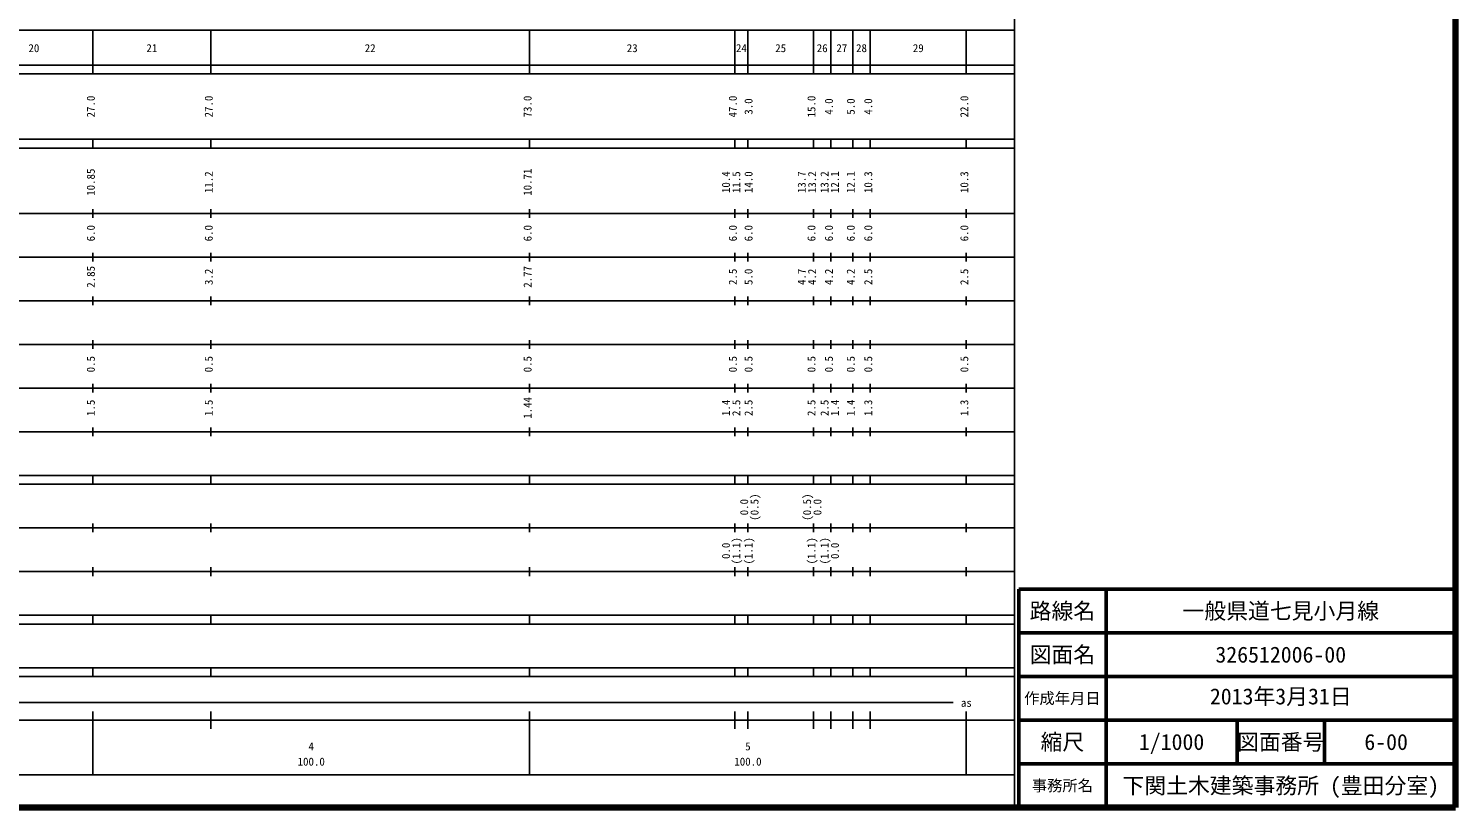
# Model space of a CAD drawing. Units: millimetres, scale not verified. Extents: x 40000 to 680000, y 20000 to 380000.
# Drawn here: x 353275 to 680000, y 20000 to 198357 of the extents above; entities that cross this region are included whole.
import ezdxf
from ezdxf.enums import TextEntityAlignment as Align

# ---------------------------------------------------------------- set-up
doc = ezdxf.new("R2010")
doc.units = ezdxf.units.MM
doc.header["$LTSCALE"] = 1000
for name, color, linetype, lineweight in [('M-TTL', 2, 'Continuous', 140), ('M-TTL-BAND', 7, 'Continuous', 25), ('M-TTL-FRAM', 2, 'Continuous', 50), ('M-TTL-LINE', 7, 'Continuous', 50)]:
    doc.layers.add(name, color=color, linetype=linetype, lineweight=lineweight)
doc.layers.add('M-TTL-TXT', color=7, linetype='Continuous')
doc.styles.add('ＭＳ ゴシック', font='')
doc.styles.get('ＭＳ ゴシック').set_extended_font_data('MS Gothic')

msp = doc.modelspace()

# ---------------------------------------------------------------- linework, layer by layer
at = {"layer": 'M-TTL'}
for p, q in [((680000, 20000), (680000, 380000)), ((40000, 20000), (680000, 20000))]:
    msp.add_line(p, q, dxfattribs=at)
at = {"layer": 'M-TTL-BAND'}
for p, q in [((579000, 20000), (579000, 370000)), ((68000, 198000), (579000, 198000)), ((368000, 188000), (368000, 198000)), ((395000, 188000), (395000, 198000)), ((468000, 188000), (468000, 198000)), ((515000, 188000), (515000, 198000)), ((518000, 188000), (518000, 198000)), ((533000, 188000), (533000, 198000)), ((537000, 188000), (537000, 198000)), ((542000, 188000), (542000, 198000)), ((546000, 188000), (546000, 198000)), ((568000, 188000), (568000, 198000)), ((40000, 190000), (579000, 190000)), ((40000, 188000), (579000, 188000)), ((40000, 173000), (579000, 173000)), ((40000, 171000), (579000, 171000)), ((368000, 171000), (368000, 173000)), ((395000, 171000), (395000, 173000)), ((468000, 171000), (468000, 173000)), ((515000, 171000), (515000, 173000)), ((518000, 171000), (518000, 173000)), ((533000, 171000), (533000, 173000)), ((537000, 171000), (537000, 173000)), ((542000, 171000), (542000, 173000)), ((546000, 171000), (546000, 173000)), ((568000, 171000), (568000, 173000)), ((368000, 155000), (368000, 157000)), ((395000, 155000), (395000, 157000)), ((468000, 155000), (468000, 157000)), ((515000, 155000), (515000, 157000)), ((518000, 155000), (518000, 157000)), ((533000, 155000), (533000, 157000)), ((537000, 155000), (537000, 157000)), ((542000, 155000), (542000, 157000)), ((546000, 155000), (546000, 157000)), ((568000, 155000), (568000, 157000)), ((40000, 156000), (579000, 156000)), ((46000, 146000), (579000, 146000)), ((368000, 145000), (368000, 147000)), ((395000, 145000), (395000, 147000)), ((468000, 145000), (468000, 147000)), ((515000, 145000), (515000, 147000)), ((518000, 145000), (518000, 147000)), ((533000, 145000), (533000, 147000)), ((537000, 145000), (537000, 147000)), ((542000, 145000), (542000, 147000)), ((546000, 145000), (546000, 147000)), ((568000, 145000), (568000, 147000)), ((52000, 136000), (579000, 136000)), ((368000, 135000), (368000, 137000)), ((395000, 135000), (395000, 137000)), ((468000, 135000), (468000, 137000)), ((515000, 135000), (515000, 137000)), ((518000, 135000), (518000, 137000)), ((533000, 135000), (533000, 137000)), ((537000, 135000), (537000, 137000)), ((542000, 135000), (542000, 137000)), ((546000, 135000), (546000, 137000)), ((568000, 135000), (568000, 137000)), ((46000, 126000), (579000, 126000)), ((368000, 125000), (368000, 127000)), ((395000, 125000), (395000, 127000)), ((468000, 125000), (468000, 127000)), ((515000, 125000), (515000, 127000)), ((518000, 125000), (518000, 127000)), ((533000, 125000), (533000, 127000)), ((537000, 125000), (537000, 127000)), ((542000, 125000), (542000, 127000)), ((546000, 125000), (546000, 127000)), ((568000, 125000), (568000, 127000)), ((52000, 116000), (579000, 116000)), ((368000, 115000), (368000, 117000)), ((395000, 115000), (395000, 117000)), ((468000, 115000), (468000, 117000)), ((515000, 115000), (515000, 117000)), ((518000, 115000), (518000, 117000)), ((533000, 115000), (533000, 117000)), ((537000, 115000), (537000, 117000)), ((542000, 115000), (542000, 117000)), ((546000, 115000), (546000, 117000)), ((568000, 115000), (568000, 117000)), ((46000, 106000), (579000, 106000)), ((368000, 105000), (368000, 107000)), ((395000, 105000), (395000, 107000)), ((468000, 105000), (468000, 107000)), ((515000, 105000), (515000, 107000)), ((518000, 105000), (518000, 107000)), ((533000, 105000), (533000, 107000)), ((537000, 105000), (537000, 107000)), ((542000, 105000), (542000, 107000)), ((546000, 105000), (546000, 107000)), ((568000, 105000), (568000, 107000)), ((40000, 96000), (579000, 96000)), ((368000, 94000), (368000, 96000)), ((395000, 94000), (395000, 96000)), ((468000, 94000), (468000, 96000)), ((515000, 94000), (515000, 96000)), ((518000, 94000), (518000, 96000)), ((533000, 94000), (533000, 96000)), ((537000, 94000), (537000, 96000)), ((542000, 94000), (542000, 96000)), ((546000, 94000), (546000, 96000)), ((568000, 94000), (568000, 96000)), ((40000, 94000), (579000, 94000)), ((368000, 83000), (368000, 85000)), ((395000, 83000), (395000, 85000)), ((468000, 83000), (468000, 85000)), ((515000, 83000), (515000, 85000)), ((518000, 83000), (518000, 85000)), ((533000, 83000), (533000, 85000)), ((537000, 83000), (537000, 85000)), ((542000, 83000), (542000, 85000)), ((546000, 83000), (546000, 85000)), ((568000, 83000), (568000, 85000)), ((49000, 84000), (579000, 84000)), ((40000, 74000), (579000, 74000)), ((368000, 73000), (368000, 75000)), ((395000, 73000), (395000, 75000)), ((468000, 73000), (468000, 75000)), ((515000, 73000), (515000, 75000)), ((518000, 73000), (518000, 75000)), ((533000, 73000), (533000, 75000)), ((537000, 73000), (537000, 75000)), ((542000, 73000), (542000, 75000)), ((546000, 73000), (546000, 75000)), ((568000, 73000), (568000, 75000)), ((40000, 64000), (579000, 64000)), ((368000, 62000), (368000, 64000)), ((395000, 62000), (395000, 64000)), ((468000, 62000), (468000, 64000)), ((515000, 62000), (515000, 64000)), ((518000, 62000), (518000, 64000)), ((533000, 62000), (533000, 64000)), ((537000, 62000), (537000, 64000)), ((542000, 62000), (542000, 64000)), ((546000, 62000), (546000, 64000)), ((568000, 62000), (568000, 64000)), ((40000, 62000), (579000, 62000)), ((40000, 52000), (579000, 52000)), ((40000, 50000), (579000, 50000)), ((368000, 50000), (368000, 52000)), ((395000, 50000), (395000, 52000)), ((468000, 50000), (468000, 52000)), ((515000, 50000), (515000, 52000)), ((518000, 50000), (518000, 52000)), ((533000, 50000), (533000, 52000)), ((537000, 50000), (537000, 52000)), ((542000, 50000), (542000, 52000)), ((546000, 50000), (546000, 52000)), ((568000, 50000), (568000, 52000)), ((71000, 44000), (565000, 44000)), ((40000, 40000), (579000, 40000)), ((368000, 27500), (368000, 42000)), ((395000, 38000), (395000, 42000)), ((468000, 27500), (468000, 42000)), ((515000, 38000), (515000, 42000)), ((518000, 38000), (518000, 42000)), ((533000, 38000), (533000, 42000)), ((537000, 38000), (537000, 42000)), ((542000, 38000), (542000, 42000)), ((546000, 38000), (546000, 42000)), ((568000, 27500), (568000, 42000)), ((68000, 27500), (579000, 27500))]:
    msp.add_line(p, q, dxfattribs=at)
at = {"layer": 'M-TTL-FRAM'}
for p, q in [((680000, 70000), (580000, 70000)), ((580000, 70000), (580000, 20000))]:
    msp.add_line(p, q, dxfattribs=at)
at = {"layer": 'M-TTL-LINE'}
for p, q in [((600000, 70000), (600000, 20000)), ((680000, 60000), (580000, 60000)), ((680000, 50000), (580000, 50000)), ((680000, 40000), (580000, 40000)), ((630000, 40000), (630000, 30000)), ((650000, 40000), (650000, 30000)), ((680000, 30000), (580000, 30000))]:
    msp.add_line(p, q, dxfattribs=at)

# ---------------------------------------------------------------- texts
at = {"layer": 'M-TTL-BAND', "style": 'ＭＳ ゴシック'}
for s, p in [('20', (354500, 192405)), ('21', (381500, 192405)), ('22', (431500, 192405)), ('23', (491500, 192405)), ('24', (516500, 192405)), ('25', (525500, 192405)), ('26', (535000, 192405)), ('27', (539500, 192405)), ('28', (544000, 192405)), ('29', (557000, 192405)), ('as', (568000, 42500)), ('4', (418000, 32523)), ('5', (518000, 32523)), ('100.0', (418000, 29033)), ('100.0', (518000, 29033))]:
    msp.add_text(s, height=1833, dxfattribs=at).set_placement(p, align=Align.BOTTOM_CENTER)
for s, p in [('27.0', (369000, 180500)), ('27.0', (396000, 180500)), ('73.0', (469000, 180500)), ('47.0', (516000, 180500)), ('3.0', (519597, 180500)), ('15.0', (534000, 180500)), ('4.0', (538000, 180500)), ('5.0', (543000, 180500)), ('4.0', (547000, 180500)), ('22.0', (569000, 180500)), ('10.85', (369000, 163174)), ('11.2', (396000, 163174)), ('10.71', (469000, 163174)), ('10.4', (514424, 163174)), ('11.5', (516794, 163174)), ('14.0', (519597, 163174)), ('13.7', (531774, 163174)), ('13.2', (534144, 163174)), ('13.2', (537000, 163174)), ('12.1', (539370, 163174)), ('12.1', (543000, 163174)), ('10.3', (547000, 163174)), ('10.3', (569000, 163174)), ('6.0', (369000, 151500)), ('6.0', (396000, 151500)), ('6.0', (469000, 151500)), ('6.0', (516000, 151500)), ('6.0', (519597, 151500)), ('6.0', (534000, 151500)), ('6.0', (538000, 151500)), ('6.0', (543000, 151500)), ('6.0', (547000, 151500)), ('6.0', (569000, 151500)), ('2.85', (369000, 141500)), ('2.77', (469000, 141500)), ('3.2', (396000, 141500)), ('2.5', (516000, 141500)), ('5.0', (519597, 141500)), ('4.7', (531774, 141500)), ('4.2', (534144, 141500)), ('4.2', (538000, 141500)), ('4.2', (543000, 141500)), ('2.5', (547000, 141500)), ('2.5', (569000, 141500)), ('0.5', (369000, 121500)), ('0.5', (396000, 121500)), ('0.5', (469000, 121500)), ('0.5', (516000, 121500)), ('0.5', (519597, 121500)), ('0.5', (534000, 121500)), ('0.5', (538000, 121500)), ('0.5', (543000, 121500)), ('0.5', (547000, 121500)), ('0.5', (569000, 121500)), ('1.5', (369000, 111500)), ('1.5', (396000, 111500)), ('1.44', (469000, 111500)), ('1.4', (514424, 111500)), ('2.5', (516794, 111500)), ('2.5', (519597, 111500)), ('2.5', (534000, 111500)), ('2.5', (537000, 111500)), ('1.4', (539370, 111500)), ('1.4', (543000, 111500)), ('1.3', (547000, 111500)), ('1.3', (569000, 111500)), ('(0.5)', (520967, 88764)), ('(0.5)', (533000, 88764)), ('0.0', (518597, 88764)), ('0.0', (535370, 88764)), ('0.0', (514424, 78764)), ('(1.1)', (516794, 78764)), ('(1.1)', (519597, 78764)), ('(1.1)', (534000, 78764)), ('(1.1)', (537000, 78764)), ('0.0', (539370, 78764))]:
    msp.add_text(s, height=1833, rotation=90, dxfattribs=at).set_placement(p, align=Align.BOTTOM_CENTER)
at = {"layer": 'M-TTL-TXT', "style": 'ＭＳ ゴシック'}
for s, height, p in [('路線名', 3666, (590000, 65000)), ('路線名', 3666, (590000, 65000)), ('一般県道七見小月線', 3666, (640000, 65000)), ('図面名', 3666, (590000, 55000)), ('図面名', 3666, (590000, 55000)), ('326512006-00', 3666, (640000, 55000)), ('作成年月日', 2566, (590000, 45000)), ('作成年月日', 2566, (590000, 45000)), ('縮尺', 3666, (590000, 35000)), ('縮尺', 3666, (590000, 35000)), ('1/1000', 3666, (615000, 35000)), ('図面番号', 3666, (640000, 35000)), ('図面番号', 3666, (640000, 35000)), ('6-00', 3666, (664125, 35000)), ('事務所名', 2566, (590000, 25000)), ('事務所名', 2566, (590000, 25000)), ('下関土木建築事務所 (豊田分室)', 3666, (640000, 25000))]:
    msp.add_text(s, height=height, dxfattribs=at).set_placement(p, align=Align.MIDDLE_CENTER)
msp.add_text('2013年3月31日', height=3666, dxfattribs=at).set_placement((640000, 42500), align=Align.BOTTOM_CENTER)

doc.saveas('drawing.dxf')
